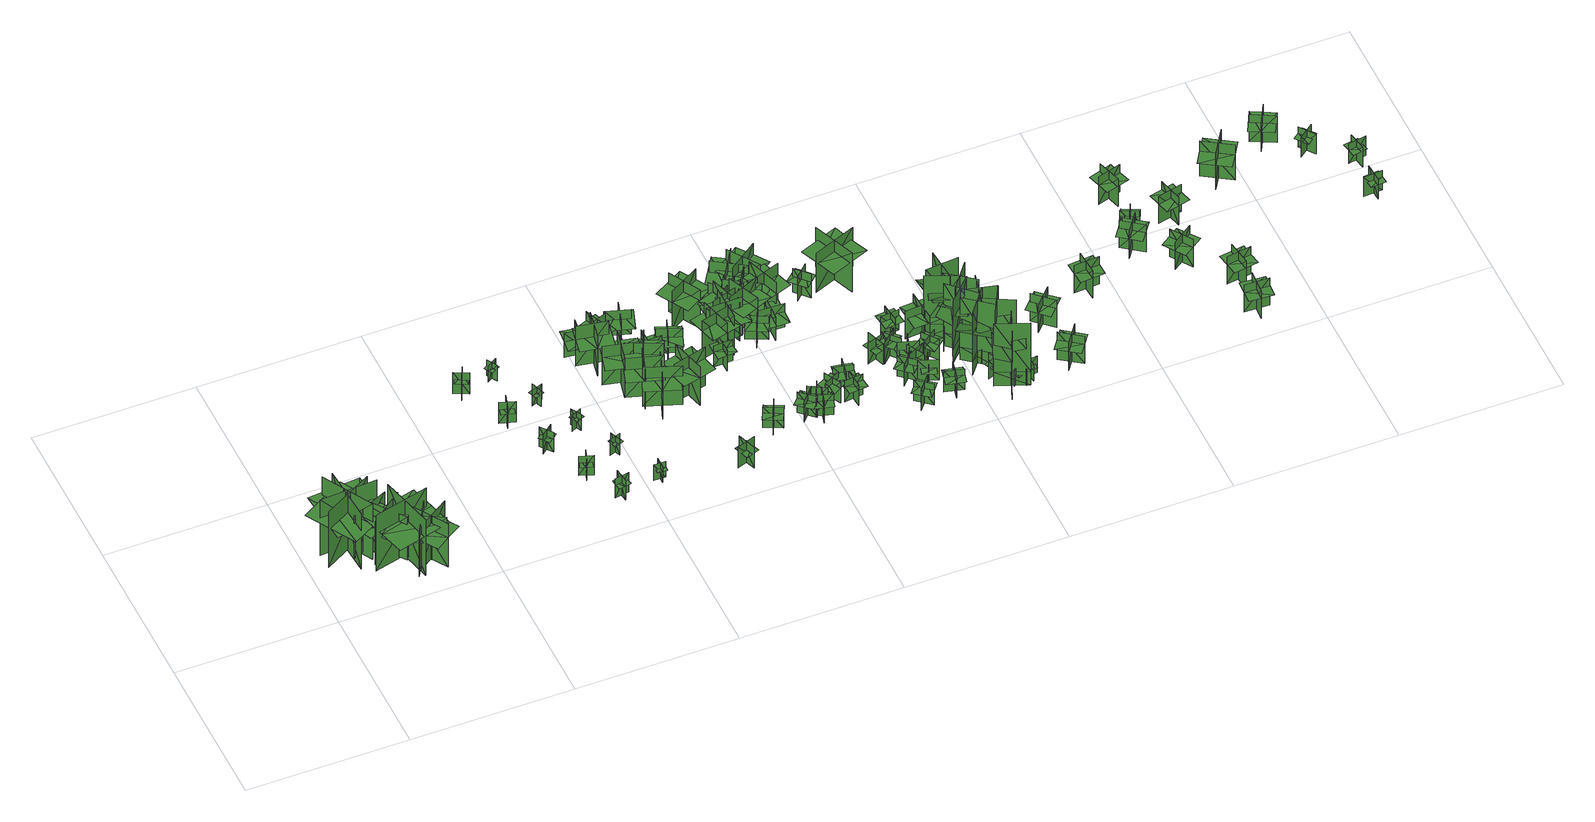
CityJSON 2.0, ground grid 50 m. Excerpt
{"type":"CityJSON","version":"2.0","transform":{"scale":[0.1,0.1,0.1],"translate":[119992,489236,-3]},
"CityObjects":{
"tree1":{"type":"SolitaryVegetationObject","geometry":[{"type":"MultiSurface","lod":"1","boundaries":[[[0,1,2]],[[0,2,3]],[[4,5,6]],[[4,6,7]],[[8,9,10]],[[8,10,11]],[[8,11,12]],[[8,12,13]]]}]},
"tree2":{"type":"SolitaryVegetationObject","geometry":[{"type":"MultiSurface","lod":"1","boundaries":[[[14,15,16]],[[14,16,17]],[[18,19,20]],[[18,20,21]],[[22,23,24]],[[22,24,25]],[[22,25,26]],[[22,26,27]]]}]},
"tree3":{"type":"SolitaryVegetationObject","geometry":[{"type":"MultiSurface","lod":"1","boundaries":[[[28,29,30]],[[28,30,31]],[[32,33,34]],[[32,34,35]],[[36,37,38]],[[36,38,39]],[[36,39,40]],[[36,40,41]]]}]},
"tree4":{"type":"SolitaryVegetationObject","geometry":[{"type":"MultiSurface","lod":"1","boundaries":[[[42,43,44]],[[42,44,45]],[[46,47,48]],[[46,48,49]],[[50,51,52]],[[50,52,53]],[[50,53,54]],[[50,54,55]]]}]},
"tree5":{"type":"SolitaryVegetationObject","geometry":[{"type":"MultiSurface","lod":"1","boundaries":[[[56,57,58]],[[56,58,59]],[[60,61,62]],[[60,62,63]],[[64,65,66]],[[64,66,67]],[[64,67,68]],[[64,68,69]]]}]},
"tree6":{"type":"SolitaryVegetationObject","geometry":[{"type":"MultiSurface","lod":"1","boundaries":[[[70,71,72]],[[70,72,73]],[[74,75,76]],[[74,76,77]],[[78,79,80]],[[78,80,81]],[[78,81,82]],[[78,82,83]]]}]},
"tree7":{"type":"SolitaryVegetationObject","geometry":[{"type":"MultiSurface","lod":"1","boundaries":[[[84,85,86]],[[84,86,87]],[[88,89,90]],[[88,90,91]],[[92,93,94]],[[92,94,95]],[[92,95,96]],[[92,96,97]]]}]},
"tree8":{"type":"SolitaryVegetationObject","geometry":[{"type":"MultiSurface","lod":"1","boundaries":[[[98,99,100]],[[98,100,101]],[[102,103,104]],[[102,104,105]],[[106,107,108]],[[106,108,109]],[[106,109,110]],[[106,110,111]]]}]},
"tree9":{"type":"SolitaryVegetationObject","geometry":[{"type":"MultiSurface","lod":"1","boundaries":[[[112,113,114]],[[112,114,115]],[[116,117,118]],[[116,118,119]],[[120,121,122]],[[120,122,123]],[[120,123,124]],[[120,124,125]]]}]},
"tree10":{"type":"SolitaryVegetationObject","geometry":[{"type":"MultiSurface","lod":"1","boundaries":[[[126,127,128]],[[126,128,129]],[[130,131,132]],[[130,132,133]],[[134,135,136]],[[134,136,137]],[[134,137,138]],[[134,138,139]]]}]},
"tree11":{"type":"SolitaryVegetationObject","geometry":[{"type":"MultiSurface","lod":"1","boundaries":[[[140,141,142]],[[140,142,143]],[[144,145,146]],[[144,146,147]],[[148,149,150]],[[148,150,151]],[[148,151,152]],[[148,152,153]]]}]},
"tree12":{"type":"SolitaryVegetationObject","geometry":[{"type":"MultiSurface","lod":"1","boundaries":[[[154,155,156]],[[154,156,157]],[[158,159,160]],[[158,160,161]],[[162,163,164]],[[162,164,165]],[[162,165,166]],[[162,166,167]]]}]},
"tree13":{"type":"SolitaryVegetationObject","geometry":[{"type":"MultiSurface","lod":"1","boundaries":[[[168,169,170]],[[168,170,171]],[[172,173,174]],[[172,174,175]],[[176,177,178]],[[176,178,179]],[[176,179,180]],[[176,180,181]]]}]},
"tree14":{"type":"SolitaryVegetationObject","geometry":[{"type":"MultiSurface","lod":"1","boundaries":[[[182,183,184]],[[182,184,185]],[[186,187,188]],[[186,188,189]],[[190,191,192]],[[190,192,193]],[[190,193,194]],[[190,194,195]]]}]},
"tree15":{"type":"SolitaryVegetationObject","geometry":[{"type":"MultiSurface","lod":"1","boundaries":[[[196,197,198]],[[196,198,199]],[[200,201,202]],[[200,202,203]],[[204,205,206]],[[204,206,207]],[[204,207,208]],[[204,208,209]]]}]},
"tree16":{"type":"SolitaryVegetationObject","geometry":[{"type":"MultiSurface","lod":"1","boundaries":[[[210,211,212]],[[210,212,213]],[[214,215,216]],[[214,216,217]],[[218,219,220]],[[218,220,221]],[[218,221,222]],[[218,222,223]]]}]},
"tree17":{"type":"SolitaryVegetationObject","geometry":[{"type":"MultiSurface","lod":"1","boundaries":[[[224,225,226]],[[224,226,227]],[[228,229,230]],[[228,230,231]],[[232,233,234]],[[232,234,235]],[[232,235,236]],[[232,236,237]]]}]},
"tree18":{"type":"SolitaryVegetationObject","geometry":[{"type":"MultiSurface","lod":"1","boundaries":[[[238,239,240]],[[238,240,241]],[[242,243,244]],[[242,244,245]],[[246,247,248]],[[246,248,249]],[[246,249,250]],[[246,250,251]]]}]},
"tree19":{"type":"SolitaryVegetationObject","geometry":[{"type":"MultiSurface","lod":"1","boundaries":[[[252,253,254]],[[252,254,255]],[[256,257,258]],[[256,258,259]],[[260,261,262]],[[260,262,263]],[[260,264,265]],[[260,265,261]]]}]},
"tree20":{"type":"SolitaryVegetationObject","geometry":[{"type":"MultiSurface","lod":"1","boundaries":[[[266,267,268]],[[266,268,269]],[[270,271,272]],[[270,272,273]],[[274,275,276]],[[274,276,277]],[[274,277,278]],[[274,278,279]]]}]},
"tree21":{"type":"SolitaryVegetationObject","geometry":[{"type":"MultiSurface","lod":"1","boundaries":[[[280,281,282]],[[280,282,283]],[[284,285,286]],[[284,286,287]],[[288,289,290]],[[288,290,291]],[[288,291,292]],[[288,292,293]]]}]},
"tree22":{"type":"SolitaryVegetationObject","geometry":[{"type":"MultiSurface","lod":"1","boundaries":[[[294,295,296]],[[294,296,297]],[[298,299,300]],[[298,300,301]],[[302,303,304]],[[302,304,305]],[[302,305,306]],[[302,306,307]]]}]},
"tree23":{"type":"SolitaryVegetationObject","geometry":[{"type":"MultiSurface","lod":"1","boundaries":[[[308,309,310]],[[308,310,311]],[[312,313,314]],[[312,314,315]],[[316,317,318]],[[316,318,319]],[[316,319,320]],[[316,320,321]]]}]},
"tree24":{"type":"SolitaryVegetationObject","geometry":[{"type":"MultiSurface","lod":"1","boundaries":[[[322,323,324]],[[322,324,325]],[[326,327,328]],[[326,328,329]],[[330,331,332]],[[330,332,333]],[[330,333,334]],[[330,334,335]]]}]},
"tree25":{"type":"SolitaryVegetationObject","geometry":[{"type":"MultiSurface","lod":"1","boundaries":[[[336,337,338]],[[336,338,339]],[[340,341,342]],[[340,342,343]],[[344,345,346]],[[344,346,347]],[[344,348,349]],[[344,349,345]]]}]},
"tree26":{"type":"SolitaryVegetationObject","geometry":[{"type":"MultiSurface","lod":"1","boundaries":[[[350,351,352]],[[350,352,353]],[[354,355,356]],[[354,356,357]],[[358,359,360]],[[358,360,361]],[[358,361,362]],[[358,362,363]]]}]},
"tree27":{"type":"SolitaryVegetationObject","geometry":[{"type":"MultiSurface","lod":"1","boundaries":[[[364,365,366]],[[364,366,367]],[[368,369,370]],[[368,370,371]],[[372,373,374]],[[372,374,375]],[[372,375,376]],[[372,376,377]]]}]},
"tree28":{"type":"SolitaryVegetationObject","geometry":[{"type":"MultiSurface","lod":"1","boundaries":[[[378,379,380]],[[378,380,381]],[[382,383,384]],[[382,384,385]],[[386,387,388]],[[386,388,389]],[[386,389,390]],[[386,390,391]]]}]},
"tree29":{"type":"SolitaryVegetationObject","geometry":[{"type":"MultiSurface","lod":"1","boundaries":[[[392,393,394]],[[392,394,395]],[[396,397,398]],[[396,398,399]],[[400,401,402]],[[400,402,403]],[[400,403,404]],[[400,404,405]]]}]},
"tree30":{"type":"SolitaryVegetationObject","geometry":[{"type":"MultiSurface","lod":"1","boundaries":[[[406,407,408]],[[406,408,409]],[[410,411,412]],[[410,412,413]],[[414,415,416]],[[414,416,417]],[[414,417,418]],[[414,418,419]]]}]},
"tree31":{"type":"SolitaryVegetationObject","geometry":[{"type":"MultiSurface","lod":"1","boundaries":[[[420,421,422]],[[420,422,423]],[[424,425,426]],[[424,426,427]],[[428,429,430]],[[428,430,431]],[[428,431,432]],[[428,432,433]]]}]},
"tree32":{"type":"SolitaryVegetationObject","geometry":[{"type":"MultiSurface","lod":"1","boundaries":[[[434,435,436]],[[434,436,437]],[[438,439,440]],[[438,440,441]],[[442,443,444]],[[442,444,445]],[[442,445,446]],[[442,446,447]]]}]},
"tree33":{"type":"SolitaryVegetationObject","geometry":[{"type":"MultiSurface","lod":"1","boundaries":[[[448,449,450]],[[448,450,451]],[[452,453,454]],[[452,454,455]],[[456,457,458]],[[456,458,459]],[[456,459,460]],[[456,460,461]]]}]},
"tree34":{"type":"SolitaryVegetationObject","geometry":[{"type":"MultiSurface","lod":"1","boundaries":[[[462,463,464]],[[462,464,465]],[[466,467,468]],[[466,468,469]],[[470,471,472]],[[470,472,473]],[[470,473,474]],[[470,474,475]]]}]},
"tree35":{"type":"SolitaryVegetationObject","geometry":[{"type":"MultiSurface","lod":"1","boundaries":[[[476,477,478]],[[476,478,479]],[[480,481,482]],[[480,482,483]],[[484,485,486]],[[484,486,487]],[[484,487,488]],[[484,488,489]]]}]},
"tree36":{"type":"SolitaryVegetationObject","geometry":[{"type":"MultiSurface","lod":"1","boundaries":[[[490,491,492]],[[490,492,493]],[[494,495,496]],[[494,496,497]],[[498,499,500]],[[498,500,501]],[[498,501,502]],[[498,502,503]]]}]},
"tree37":{"type":"SolitaryVegetationObject","geometry":[{"type":"MultiSurface","lod":"1","boundaries":[[[504,505,506]],[[504,506,507]],[[508,509,510]],[[508,510,511]],[[512,513,514]],[[512,514,515]],[[512,515,516]],[[512,516,517]]]}]},
"tree38":{"type":"SolitaryVegetationObject","geometry":[{"type":"MultiSurface","lod":"1","boundaries":[[[518,519,520]],[[518,520,521]],[[522,523,524]],[[522,524,525]],[[526,527,528]],[[526,528,529]],[[526,529,530]],[[526,530,531]]]}]},
"tree39":{"type":"SolitaryVegetationObject","geometry":[{"type":"MultiSurface","lod":"1","boundaries":[[[532,533,534]],[[532,534,535]],[[536,537,538]],[[536,538,539]],[[540,541,542]],[[540,542,543]],[[540,543,544]],[[540,544,545]]]}]},
"tree40":{"type":"SolitaryVegetationObject","geometry":[{"type":"MultiSurface","lod":"1","boundaries":[[[546,547,548]],[[546,548,549]],[[550,551,552]],[[550,552,553]],[[554,555,556]],[[554,556,557]],[[554,557,558]],[[554,558,559]]]}]},
"tree41":{"type":"SolitaryVegetationObject","geometry":[{"type":"MultiSurface","lod":"1","boundaries":[[[560,561,562]],[[560,562,563]],[[564,565,566]],[[564,566,567]],[[568,569,570]],[[568,570,571]],[[568,571,572]],[[568,572,573]]]}]},
"tree42":{"type":"SolitaryVegetationObject","geometry":[{"type":"MultiSurface","lod":"1","boundaries":[[[574,575,576]],[[574,576,577]],[[578,579,580]],[[578,580,581]],[[582,583,584]],[[582,584,585]],[[582,585,586]],[[582,586,587]]]}]},
"tree43":{"type":"SolitaryVegetationObject","geometry":[{"type":"MultiSurface","lod":"1","boundaries":[[[588,589,590]],[[588,590,591]],[[592,593,594]],[[592,594,595]],[[596,597,598]],[[596,598,599]],[[596,599,600]],[[596,600,601]]]}]},
"tree44":{"type":"SolitaryVegetationObject","geometry":[{"type":"MultiSurface","lod":"1","boundaries":[[[602,603,604]],[[602,604,605]],[[606,607,608]],[[606,608,609]],[[610,611,612]],[[610,612,613]],[[610,613,614]],[[610,614,615]]]}]},
"tree45":{"type":"SolitaryVegetationObject","geometry":[{"type":"MultiSurface","lod":"1","boundaries":[[[616,617,618]],[[616,618,619]],[[620,621,622]],[[620,622,623]],[[624,625,626]],[[624,626,627]],[[624,627,628]],[[624,628,629]]]}]},
"tree46":{"type":"SolitaryVegetationObject","geometry":[{"type":"MultiSurface","lod":"1","boundaries":[[[630,631,632]],[[630,632,633]],[[634,635,636]],[[634,636,637]],[[638,639,640]],[[638,640,641]],[[638,641,642]],[[638,642,643]]]}]},
"tree47":{"type":"SolitaryVegetationObject","geometry":[{"type":"MultiSurface","lod":"1","boundaries":[[[644,645,646]],[[644,646,647]],[[648,649,650]],[[648,650,651]],[[652,653,654]],[[652,654,655]],[[652,655,656]],[[652,656,657]]]}]},
"tree48":{"type":"SolitaryVegetationObject","geometry":[{"type":"MultiSurface","lod":"1","boundaries":[[[658,659,660]],[[658,660,661]],[[662,663,664]],[[662,664,665]],[[666,667,668]],[[666,668,669]],[[666,669,670]],[[666,670,671]]]}]},
"tree49":{"type":"SolitaryVegetationObject","geometry":[{"type":"MultiSurface","lod":"1","boundaries":[[[672,673,674]],[[672,674,675]],[[676,677,678]],[[676,678,679]],[[680,681,682]],[[680,682,683]],[[680,683,684]],[[680,684,685]]]}]},
"tree50":{"type":"SolitaryVegetationObject","geometry":[{"type":"MultiSurface","lod":"1","boundaries":[[[686,687,688]],[[686,688,689]],[[690,691,692]],[[690,692,693]],[[694,695,696]],[[694,696,697]],[[694,697,698]],[[694,698,699]]]}]},
"tree51":{"type":"SolitaryVegetationObject","geometry":[{"type":"MultiSurface","lod":"1","boundaries":[[[700,701,702]],[[700,702,703]],[[704,705,706]],[[704,706,707]],[[708,709,710]],[[708,710,711]],[[708,711,712]],[[708,712,713]]]}]},
"tree52":{"type":"SolitaryVegetationObject","geometry":[{"type":"MultiSurface","lod":"1","boundaries":[[[714,715,716]],[[714,716,717]],[[718,719,720]],[[718,720,721]],[[722,723,724]],[[722,724,725]],[[722,725,726]],[[722,726,727]]]}]},
"tree53":{"type":"SolitaryVegetationObject","geometry":[{"type":"MultiSurface","lod":"1","boundaries":[[[728,729,730]],[[728,730,731]],[[732,733,734]],[[732,734,735]],[[736,737,738]],[[736,738,739]],[[736,739,740]],[[736,740,741]]]}]},
"tree54":{"type":"SolitaryVegetationObject","geometry":[{"type":"MultiSurface","lod":"1","boundaries":[[[742,743,744]],[[742,744,745]],[[746,747,748]],[[746,748,749]],[[750,751,752]],[[750,752,753]],[[750,754,755]],[[750,755,751]]]}]},
"tree55":{"type":"SolitaryVegetationObject","geometry":[{"type":"MultiSurface","lod":"1","boundaries":[[[756,757,758]],[[756,758,759]],[[760,761,762]],[[760,762,763]],[[764,765,766]],[[764,766,767]],[[764,767,768]],[[764,768,769]]]}]},
"tree56":{"type":"SolitaryVegetationObject","geometry":[{"type":"MultiSurface","lod":"1","boundaries":[[[770,771,772]],[[770,772,773]],[[774,775,776]],[[774,776,777]],[[778,779,780]],[[778,780,781]],[[778,782,783]],[[778,783,779]]]}]},
"tree57":{"type":"SolitaryVegetationObject","geometry":[{"type":"MultiSurface","lod":"1","boundaries":[[[784,785,786]],[[784,786,787]],[[788,789,790]],[[788,790,791]],[[792,793,794]],[[792,794,795]],[[792,795,796]],[[792,796,797]]]}]},
"tree58":{"type":"SolitaryVegetationObject","geometry":[{"type":"MultiSurface","lod":"1","boundaries":[[[798,799,800]],[[798,800,801]],[[802,803,804]],[[802,804,805]],[[806,807,808]],[[806,808,809]],[[806,809,810]],[[806,810,811]]]}]},
"tree59":{"type":"SolitaryVegetationObject","geometry":[{"type":"MultiSurface","lod":"1","boundaries":[[[812,813,814]],[[812,814,815]],[[816,817,818]],[[816,818,819]],[[820,821,822]],[[820,822,823]],[[820,823,824]],[[820,824,825]]]}]},
"tree60":{"type":"SolitaryVegetationObject","geometry":[{"type":"MultiSurface","lod":"1","boundaries":[[[826,827,828]],[[826,828,829]],[[830,831,832]],[[830,832,833]],[[834,835,836]],[[834,836,837]],[[834,837,838]],[[834,838,839]]]}]},
"tree61":{"type":"SolitaryVegetationObject","geometry":[{"type":"MultiSurface","lod":"1","boundaries":[[[840,841,842]],[[840,842,843]],[[844,845,846]],[[844,846,847]],[[848,849,850]],[[848,850,851]],[[848,851,852]],[[848,852,853]]]}]},
"tree62":{"type":"SolitaryVegetationObject","geometry":[{"type":"MultiSurface","lod":"1","boundaries":[[[854,855,856]],[[854,856,857]],[[858,859,860]],[[858,860,861]],[[862,863,864]],[[862,864,865]],[[862,865,866]],[[862,866,867]]]}]},
"tree63":{"type":"SolitaryVegetationObject","geometry":[{"type":"MultiSurface","lod":"1","boundaries":[[[868,869,870]],[[868,870,871]],[[872,873,874]],[[872,874,875]],[[876,877,878]],[[876,878,879]],[[876,879,880]],[[876,880,881]]]}]},
"tree64":{"type":"SolitaryVegetationObject","geometry":[{"type":"MultiSurface","lod":"1","boundaries":[[[882,883,884]],[[882,884,885]],[[886,887,888]],[[886,888,889]],[[890,891,892]],[[890,892,893]],[[890,893,894]],[[890,894,895]]]}]},
"tree65":{"type":"SolitaryVegetationObject","geometry":[{"type":"MultiSurface","lod":"1","boundaries":[[[896,897,898]],[[896,898,899]],[[900,901,902]],[[900,902,903]],[[904,905,901]],[[904,901,900]],[[906,907,897]],[[906,897,896]],[[908,909,910]],[[908,910,911]],[[912,913,914]],[[912,914,915]]]}]},
"tree66":{"type":"SolitaryVegetationObject","geometry":[{"type":"MultiSurface","lod":"1","boundaries":[[[916,917,918]],[[916,918,919]],[[920,921,922]],[[920,922,923]],[[924,925,921]],[[924,921,920]],[[926,927,917]],[[926,917,916]],[[928,929,930]],[[928,930,931]],[[932,933,934]],[[932,934,935]]]}]},
"tree67":{"type":"SolitaryVegetationObject","geometry":[{"type":"MultiSurface","lod":"1","boundaries":[[[936,937,938]],[[936,938,939]],[[940,941,942]],[[940,942,943]],[[944,945,941]],[[944,941,940]],[[946,947,937]],[[946,937,936]],[[948,949,950]],[[948,950,951]],[[952,953,954]],[[952,954,955]]]}]},
"tree68":{"type":"SolitaryVegetationObject","geometry":[{"type":"MultiSurface","lod":"1","boundaries":[[[956,957,958]],[[956,958,959]],[[960,961,962]],[[960,962,963]],[[964,965,961]],[[964,961,960]],[[966,967,957]],[[966,957,956]],[[968,969,970]],[[968,970,971]],[[972,973,974]],[[972,974,975]]]}]},
"tree69":{"type":"SolitaryVegetationObject","geometry":[{"type":"MultiSurface","lod":"1","boundaries":[[[976,977,978]],[[976,978,979]],[[980,981,982]],[[980,982,983]],[[984,985,986]],[[984,986,987]],[[984,987,988]],[[984,988,989]]]}]},
"tree70":{"type":"SolitaryVegetationObject","geometry":[{"type":"MultiSurface","lod":"1","boundaries":[[[990,991,992]],[[990,992,993]],[[994,995,996]],[[994,996,997]],[[998,999,995]],[[998,995,994]],[[1000,1001,991]],[[1000,991,990]],[[1002,1003,1004]],[[1002,1004,1005]],[[1006,1007,1008]],[[1006,1008,1009]]]}]},
"tree71":{"type":"SolitaryVegetationObject","geometry":[{"type":"MultiSurface","lod":"1","boundaries":[[[1010,1011,1012]],[[1010,1012,1013]],[[1014,1015,1016]],[[1014,1016,1017]],[[1018,1019,1015]],[[1018,1015,1014]],[[1020,1021,1011]],[[1020,1011,1010]],[[1022,1023,1024]],[[1022,1024,1025]],[[1026,1027,1028]],[[1026,1028,1029]]]}]},
"tree72":{"type":"SolitaryVegetationObject","geometry":[{"type":"MultiSurface","lod":"1","boundaries":[[[1030,1031,1032]],[[1030,1032,1033]],[[1034,1035,1036]],[[1034,1036,1037]],[[1038,1039,1040]],[[1038,1040,1041]],[[1038,1041,1042]],[[1038,1042,1043]]]}]},
"tree73":{"type":"SolitaryVegetationObject","geometry":[{"type":"MultiSurface","lod":"1","boundaries":[[[1044,1045,1046]],[[1044,1046,1047]],[[1048,1049,1050]],[[1048,1050,1051]],[[1052,1053,1049]],[[1052,1049,1048]],[[1054,1055,1045]],[[1054,1045,1044]],[[1056,1057,1058]],[[1056,1058,1059]],[[1060,1061,1062]],[[1060,1062,1063]]]}]},
"tree74":{"type":"SolitaryVegetationObject","geometry":[{"type":"MultiSurface","lod":"1","boundaries":[[[1064,1065,1066]],[[1064,1066,1067]],[[1068,1069,1070]],[[1068,1070,1071]],[[1072,1073,1074]],[[1072,1074,1075]],[[1072,1075,1076]],[[1072,1076,1077]]]}]},
"tree75":{"type":"SolitaryVegetationObject","geometry":[{"type":"MultiSurface","lod":"1","boundaries":[[[1078,1079,1080]],[[1078,1080,1081]],[[1082,1083,1084]],[[1082,1084,1085]],[[1086,1087,1083]],[[1086,1083,1082]],[[1088,1089,1079]],[[1088,1079,1078]],[[1090,1091,1092]],[[1090,1092,1093]],[[1094,1095,1096]],[[1094,1096,1097]]]}]},
"tree76":{"type":"SolitaryVegetationObject","geometry":[{"type":"MultiSurface","lod":"1","boundaries":[[[1098,1099,1100]],[[1098,1100,1101]],[[1102,1103,1104]],[[1102,1104,1105]],[[1106,1107,1108]],[[1106,1108,1109]],[[1106,1109,1110]],[[1106,1110,1111]]]}]},
"tree77":{"type":"SolitaryVegetationObject","geometry":[{"type":"MultiSurface","lod":"1","boundaries":[[[1112,1113,1114]],[[1112,1114,1115]],[[1116,1117,1118]],[[1116,1118,1119]],[[1120,1121,1122]],[[1120,1122,1123]],[[1120,1123,1124]],[[1120,1124,1125]]]}]},
"tree78":{"type":"SolitaryVegetationObject","geometry":[{"type":"MultiSurface","lod":"1","boundaries":[[[1126,1127,1128]],[[1126,1128,1129]],[[1130,1131,1132]],[[1130,1132,1133]],[[1134,1135,1136]],[[1134,1136,1137]],[[1134,1137,1138]],[[1134,1138,1139]]]}]},
"tree79":{"type":"SolitaryVegetationObject","geometry":[{"type":"MultiSurface","lod":"1","boundaries":[[[1140,1141,1142]],[[1140,1142,1143]],[[1144,1145,1146]],[[1144,1146,1147]],[[1148,1149,1150]],[[1148,1150,1151]],[[1148,1151,1152]],[[1148,1152,1153]]]}]},
"tree80":{"type":"SolitaryVegetationObject","geometry":[{"type":"MultiSurface","lod":"1","boundaries":[[[1154,1155,1156]],[[1154,1156,1157]],[[1158,1159,1160]],[[1158,1160,1161]],[[1162,1163,1164]],[[1162,1164,1165]],[[1162,1165,1166]],[[1162,1166,1167]]]}]},
"tree81":{"type":"SolitaryVegetationObject","geometry":[{"type":"MultiSurface","lod":"1","boundaries":[[[1168,1169,1170]],[[1168,1170,1171]],[[1172,1173,1174]],[[1172,1174,1175]],[[1176,1177,1178]],[[1176,1178,1179]],[[1176,1179,1180]],[[1176,1180,1181]]]}]},
"tree82":{"type":"SolitaryVegetationObject","geometry":[{"type":"MultiSurface","lod":"1","boundaries":[[[1182,1183,1184]],[[1182,1184,1185]],[[1186,1187,1188]],[[1186,1188,1189]],[[1190,1191,1192]],[[1190,1192,1193]],[[1190,1193,1194]],[[1190,1194,1195]]]}]},
"tree83":{"type":"SolitaryVegetationObject","geometry":[{"type":"MultiSurface","lod":"1","boundaries":[[[1196,1197,1198]],[[1196,1198,1199]],[[1200,1201,1202]],[[1200,1202,1203]],[[1204,1205,1206]],[[1204,1206,1207]],[[1204,1207,1208]],[[1204,1208,1209]]]}]},
"tree84":{"type":"SolitaryVegetationObject","geometry":[{"type":"MultiSurface","lod":"1","boundaries":[[[1210,1211,1212]],[[1210,1212,1213]],[[1214,1215,1216]],[[1214,1216,1217]],[[1218,1219,1220]],[[1218,1220,1221]],[[1218,1221,1222]],[[1218,1222,1223]]]}]},
"tree85":{"type":"SolitaryVegetationObject","geometry":[{"type":"MultiSurface","lod":"1","boundaries":[[[1224,1225,1226]],[[1224,1226,1227]],[[1228,1229,1230]],[[1228,1230,1231]],[[1232,1233,1234]],[[1232,1234,1235]],[[1232,1235,1236]],[[1232,1236,1237]]]}]},
"tree86":{"type":"SolitaryVegetationObject","geometry":[{"type":"MultiSurface","lod":"1","boundaries":[[[1238,1239,1240]],[[1238,1240,1241]],[[1242,1243,1244]],[[1242,1244,1245]],[[1246,1247,1248]],[[1246,1248,1249]],[[1246,1249,1250]],[[1246,1250,1251]]]}]},
"tree87":{"type":"SolitaryVegetationObject","geometry":[{"type":"MultiSurface","lod":"1","boundaries":[[[1252,1253,1254]],[[1252,1254,1255]],[[1256,1257,1258]],[[1256,1258,1259]],[[1260,1261,1262]],[[1260,1262,1263]],[[1260,1263,1264]],[[1260,1264,1265]]]}]},
"tree88":{"type":"SolitaryVegetationObject","geometry":[{"type":"MultiSurface","lod":"1","boundaries":[[[1266,1267,1268]],[[1266,1268,1269]],[[1270,1271,1272]],[[1270,1272,1273]],[[1274,1275,1276]],[[1274,1276,1277]],[[1274,1277,1278]],[[1274,1278,1279]]]}]},
"tree89":{"type":"SolitaryVegetationObject","geometry":[{"type":"MultiSurface","lod":"1","boundaries":[[[1280,1281,1282]],[[1280,1282,1283]],[[1284,1285,1286]],[[1284,1286,1287]],[[1288,1289,1290]],[[1288,1290,1291]],[[1288,1291,1292]],[[1288,1292,1293]]]}]},
"tree90":{"type":"SolitaryVegetationObject","geometry":[{"type":"MultiSurface","lod":"1","boundaries":[[[1294,1295,1296]],[[1294,1296,1297]],[[1298,1299,1300]],[[1298,1300,1301]],[[1302,1303,1304]],[[1302,1304,1305]],[[1302,1305,1306]],[[1302,1306,1307]]]}]},
"tree91":{"type":"SolitaryVegetationObject","geometry":[{"type":"MultiSurface","lod":"1","boundaries":[[[1308,1309,1310]],[[1308,1310,1311]],[[1312,1313,1314]],[[1312,1314,1315]],[[1316,1317,1318]],[[1316,1318,1319]],[[1316,1319,1320]],[[1316,1320,1321]]]}]},
"tree92":{"type":"SolitaryVegetationObject","geometry":[{"type":"MultiSurface","lod":"1","boundaries":[[[1322,1323,1324]],[[1322,1324,1325]],[[1326,1327,1328]],[[1326,1328,1329]],[[1330,1331,1332]],[[1330,1332,1333]],[[1330,1333,1334]],[[1330,1334,1335]]]}]},
"tree93":{"type":"SolitaryVegetationObject","geometry":[{"type":"MultiSurface","lod":"1","boundaries":[[[1336,1337,1338]],[[1336,1338,1339]],[[1340,1341,1342]],[[1340,1342,1343]],[[1344,1345,1346]],[[1344,1346,1347]],[[1344,1347,1348]],[[1344,1348,1349]]]}]},
"tree94":{"type":"SolitaryVegetationObject","geometry":[{"type":"MultiSurface","lod":"1","boundaries":[[[1350,1351,1352]],[[1350,1352,1353]],[[1354,1355,1356]],[[1354,1356,1357]],[[1358,1359,1360]],[[1358,1360,1361]],[[1358,1361,1362]],[[1358,1362,1363]]]}]}
},
"vertices":[
[82,305,44],[168,151,44],[168,151,263],[82,305,263],[44,171,44],[198,256,44],[198,256,263],[44,171,263],[77,290,193],[6,249,193],[95,97,193],[165,137,193],[236,178,193],[147,330,193],
[125,129,43],[113,305,43],[113,305,263],[125,129,263],[217,234,43],[41,223,43],[41,223,263],[217,234,263],[136,141,192],[218,148,192],[203,323,192],[121,316,192],[40,309,192],[55,134,192],
[119,165,52],[235,219,52],[235,219,222],[119,165,222],[196,137,52],[196,137,222],[142,253,222],[142,253,52],[196,137,169],[245,160,169],[201,253,169],[153,230,169],[104,207,169],[148,115,169],
[175,204,52],[252,103,52],[252,103,223],[175,204,223],[164,123,52],[164,123,223],[266,201,223],[266,201,52],[164,123,169],[197,80,169],[278,143,169],[245,185,169],[213,227,169],[132,165,169],
[159,105,45],[330,147,45],[330,147,265],[159,105,265],[279,33,45],[237,204,45],[237,204,265],[279,33,265],[173,95,194],[194,17,194],[364,62,194],[343,141,194],[322,219,194],[152,174,194],
[321,144,50],[258,32,50],[258,32,221],[321,144,221],[242,121,50],[242,121,221],[354,59,221],[354,59,50],[242,121,167],[216,74,167],[305,25,167],[331,71,167],[357,118,167],[268,168,167],
[267,49,52],[374,119,52],[374,119,223],[267,49,223],[347,32,52],[347,32,223],[278,140,223],[278,140,52],[347,32,169],[392,61,169],[336,147,169],[292,118,169],[247,89,169],[303,3,169],
[675,641,39],[632,662,39],[632,662,122],[675,641,122],[665,672,39],[665,672,122],[644,628,122],[644,628,39],[664,670,95],[646,679,95],[629,644,95],[647,635,95],[665,626,95],[682,661,95],
[704,504,38],[750,490,38],[750,490,121],[704,504,121],[719,476,38],[719,476,121],[733,522,121],[733,522,38],[720,477,94],[739,472,94],[750,509,94],[731,514,94],[711,520,94],[700,483,94],
[770,345,38],[805,374,38],[805,374,115],[770,345,115],[800,342,38],[800,342,115],[771,377,115],[771,377,38],[799,344,90],[814,356,90],[791,384,90],[776,372,90],[761,360,90],[784,332,90],
[827,230,37],[869,215,37],[869,215,114],[827,230,114],[840,203,37],[840,203,114],[855,245,114],[855,245,37],[840,204,89],[858,198,89],[870,232,89],[852,238,89],[835,245,89],[822,211,89],
[886,110,36],[931,117,36],[931,117,113],[886,110,113],[910,92,36],[910,92,113],[904,137,113],[904,137,36],[910,94,88],[929,97,88],[923,132,88],[905,130,88],[886,127,88],[891,91,88],
[748,691,36],[767,660,36],[767,660,98],[748,691,98],[742,667,36],[742,667,98],[773,686,98],[773,686,36],[743,668,78],[751,655,78],[776,670,78],[768,683,78],[760,696,78],[736,681,78],
[827,554,36],[839,520,36],[839,520,98],[827,554,98],[817,532,36],[817,532,98],[851,544,98],[851,544,36],[818,533,78],[823,519,78],[850,528,78],[845,542,78],[841,556,78],[813,547,78],
[904,390,37],[887,422,37],[887,422,99],[904,390,99],[911,412,37],[911,412,99],[879,396,99],[879,396,37],[910,412,79],[903,425,79],[877,412,79],[884,399,79],[891,385,79],[917,398,79],
[964,258,37],[951,292,37],[951,292,99],[964,258,99],[974,280,37],[974,280,99],[940,267,99],[940,267,37],[972,280,79],[967,294,79],[940,284,79],[945,269,79],[950,255,79],[978,265,79],
[1031,112,37],[1032,148,37],[1032,148,99],[1031,112,99],[1048,128,37],[1048,128,99],[1012,129,99],[1012,129,37],[1047,128,79],[1048,144,79],[1019,144,79],[1018,129,79],[1018,114,79],[1047,113,79],
[1006,619,51],[1016,694,51],[1016,694,147],[1006,619,147],[1043,648,51],[1043,648,147],[968,657,147],[968,657,51],[1043,648,114],[1048,688,114],[973,698,114],[968,657,114],[963,617,114],[1038,607,114],
[985,616,48],[1079,600,48],[1079,600,205],[985,616,205],[1027,557,48],[1044,650,48],[1044,650,205],[1027,557,205],[1027,557,154],[1044,650,154],[993,659,154],[976,566,154],[1078,548,154],[1095,641,154],
[1089,563,43],[1064,455,43],[1064,455,196],[1089,563,196],[1026,524,43],[1134,499,43],[1134,499,196],[1026,524,196],[1026,524,153],[1013,471,153],[1121,445,153],[1134,499,153],[1146,553,153],[1039,578,153],
[1067,459,38],[1172,426,38],[1172,426,192],[1067,459,192],[1100,394,38],[1134,499,38],[1134,499,192],[1100,394,192],[1100,394,148],[1153,377,148],[1187,482,148],[1134,499,148],[1081,516,148],[1048,410,148],
[1083,632,59],[1055,702,59],[1055,702,156],[1083,632,156],[1101,675,59],[1101,675,156],[1031,647,156],[1031,647,59],[1101,675,122],[1086,713,122],[1016,685,122],[1031,647,122],[1046,609,122],[1116,637,122],
[1099,408,37],[1203,370,37],[1203,370,191],[1099,408,191],[1130,341,37],[1168,445,37],[1168,445,191],[1130,341,191],[1130,341,148],[1182,322,148],[1220,426,148],[1168,445,148],[1116,463,148],[1078,359,148],
[1158,539,39],[1112,439,39],[1112,439,193],[1158,539,193],[1089,514,39],[1189,468,39],[1189,468,193],[1089,514,193],[1089,514,150],[1066,464,150],[1166,418,150],[1189,468,150],[1212,518,150],[1112,564,150],
[1112,568,53],[1122,615,53],[1122,615,115],[1112,568,115],[1137,585,53],[1137,585,115],[1090,595,115],[1090,595,53],[1111,572,91],[1120,613,91],[1101,617,91],[1092,576,91],[1130,567,91],[1140,608,91],
[1115,534,47],[1155,565,47],[1155,565,111],[1115,534,111],[1146,530,47],[1146,530,111],[1115,570,111],[1115,570,47],[1146,530,89],[1167,547,89],[1136,587,89],[1115,570,89],[1093,553,89],[1124,514,89],
[1288,64,36],[1267,121,36],[1267,121,118],[1288,64,118],[1306,103,36],[1248,82,36],[1248,82,118],[1306,103,118],[1299,101,87],[1291,125,87],[1250,110,87],[1259,86,87],[1267,62,87],[1308,77,87],
[1182,381,41],[1289,409,41],[1289,409,195],[1182,381,195],[1245,343,41],[1217,450,41],[1217,450,195],[1245,343,195],[1245,343,152],[1298,357,152],[1271,464,152],[1217,450,152],[1164,437,152],[1191,330,152],
[1152,570,17],[1228,572,17],[1228,572,113],[1152,570,113],[1185,538,17],[1185,538,113],[1184,614,113],[1184,614,17],[1185,538,79],[1226,539,79],[1225,615,79],[1184,614,79],[1143,613,79],[1145,537,79],
[1195,710,3],[1123,733,3],[1123,733,100],[1195,710,100],[1173,751,3],[1173,751,100],[1151,679,100],[1151,679,3],[1173,751,66],[1134,763,66],[1112,691,66],[1151,679,66],[1190,667,66],[1213,739,66],
[1266,627,11],[1240,556,11],[1240,556,108],[1266,627,108],[1224,607,11],[1224,607,108],[1295,581,108],[1295,581,11],[1224,607,74],[1210,569,74],[1281,543,74],[1295,581,74],[1309,620,74],[1238,646,74],
[1388,160,38],[1413,214,38],[1413,214,120],[1388,160,120],[1425,173,38],[1372,199,38],[1372,199,120],[1425,173,120],[1425,173,97],[1438,200,97],[1385,225,97],[1372,199,97],[1359,172,97],[1413,147,97],
[1366,496,42],[1368,437,42],[1368,437,124],[1366,496,124],[1339,467,42],[1398,469,42],[1398,469,124],[1339,467,124],[1339,467,101],[1340,437,101],[1399,440,101],[1398,469,101],[1396,499,101],[1338,496,101],
[1422,537,37],[1323,510,37],[1323,510,191],[1422,537,191],[1357,573,37],[1384,474,37],[1384,474,191],[1357,573,191],[1357,573,151],[1309,560,151],[1336,461,151],[1384,474,151],[1431,487,151],[1404,586,151],
[1487,173,38],[1527,217,38],[1527,217,120],[1487,173,120],[1527,175,38],[1483,214,38],[1483,214,120],[1527,175,120],[1527,175,97],[1546,196,97],[1503,236,97],[1483,214,97],[1463,192,97],[1507,153,97],
[1324,748,5],[1379,652,5],[1379,652,159],[1324,748,159],[1304,677,5],[1400,732,5],[1400,732,159],[1304,677,159],[1304,677,116],[1332,629,116],[1428,684,116],[1400,732,116],[1372,780,116],[1277,725,116],
[1463,551,37],[1352,549,37],[1352,549,191],[1463,551,191],[1410,603,37],[1412,492,37],[1412,492,191],[1410,603,191],[1410,603,148],[1355,602,148],[1357,491,148],[1412,492,148],[1467,493,148],[1466,604,148],
[1518,183,37],[1574,167,37],[1574,167,119],[1518,183,119],[1537,148,37],[1553,205,37],[1553,205,119],[1537,148,119],[1537,148,96],[1565,140,96],[1581,197,96],[1553,205,96],[1524,213,96],[1508,156,96],
[1551,233,37],[1526,179,37],[1526,179,119],[1551,233,119],[1514,219,37],[1568,195,37],[1568,195,119],[1514,219,119],[1514,219,96],[1502,192,96],[1555,168,96],[1568,195,96],[1580,222,96],[1526,246,96],
[1387,581,23],[1493,616,23],[1493,616,176],[1387,581,176],[1453,548,23],[1419,653,23],[1419,653,176],[1453,548,176],[1453,548,133],[1506,565,133],[1471,670,133],[1419,653,133],[1366,635,133],[1401,530,133],
[1411,670,5],[1478,583,5],[1478,583,158],[1411,670,158],[1400,597,5],[1488,665,5],[1488,665,158],[1400,597,158],[1400,597,115],[1434,553,115],[1522,621,115],[1488,665,115],[1455,709,115],[1367,641,115],
[1521,502,44],[1461,531,44],[1461,531,136],[1521,502,136],[1507,544,44],[1478,485,44],[1478,485,136],[1507,544,136],[1507,544,110],[1477,559,110],[1448,499,110],[1478,485,110],[1508,470,110],[1537,530,110],
[1455,626,43],[1498,524,43],[1498,524,197],[1455,626,197],[1427,558,43],[1529,601,43],[1529,601,197],[1427,558,197],[1427,558,154],[1448,507,154],[1550,550,154],[1529,601,154],[1508,652,154],[1406,610,154],
[1620,240,38],[1568,212,38],[1568,212,120],[1620,240,120],[1582,251,38],[1610,200,38],[1610,200,120],[1582,251,120],[1582,251,97],[1556,237,97],[1584,185,97],[1610,200,97],[1636,214,97],[1608,265,97],
[1443,646,26],[1537,588,26],[1537,588,180],[1443,646,180],[1459,574,26],[1517,668,26],[1517,668,180],[1459,574,180],[1459,574,137],[1507,545,137],[1564,639,137],[1517,668,137],[1470,697,137],[1412,603,137],
[1502,533,42],[1502,533,136],[1582,531,136],[1582,531,42],[1542,570,42],[1542,570,136],[1539,492,136],[1539,492,42],[1542,582,105],[1502,583,105],[1499,487,105],[1539,485,105],[1579,484,105],[1582,580,105],
[1446,745,5],[1539,686,5],[1539,686,159],[1446,745,159],[1462,673,5],[1521,767,5],[1521,767,159],[1462,673,159],[1462,673,116],[1508,644,116],[1567,737,116],[1521,767,116],[1474,796,116],[1415,703,116],
[1647,232,36],[1653,173,36],[1653,173,118],[1647,232,118],[1622,202,36],[1680,208,36],[1680,208,118],[1622,202,118],[1622,202,95],[1625,172,95],[1683,178,95],[1680,208,95],[1678,237,95],[1619,231,95],
[1670,249,40],[1612,260,40],[1612,260,122],[1670,249,122],[1648,282,40],[1637,224,40],[1637,224,122],[1648,282,122],[1648,282,99],[1619,287,99],[1608,229,99],[1637,224,99],[1665,218,99],[1677,276,99],
[1572,566,36],[1536,671,36],[1536,671,190],[1572,566,190],[1605,632,36],[1500,596,36],[1500,596,190],[1605,632,190],[1605,632,147],[1587,684,147],[1482,649,147],[1500,596,147],[1518,544,147],[1622,580,147],
[1503,756,17],[1567,666,17],[1567,666,171],[1503,756,171],[1491,684,17],[1581,748,17],[1581,748,171],[1491,684,171],[1491,684,128],[1523,639,128],[1613,703,128],[1581,748,128],[1548,793,128],[1458,729,128],
[1845,90,39],[1799,127,39],[1799,127,121],[1845,90,121],[1841,129,39],[1804,83,39],[1804,83,121],[1841,129,121],[1841,129,98],[1818,148,98],[1781,102,98],[1804,83,98],[1827,65,98],[1864,111,98],
[1758,350,37],[1779,292,37],[1779,292,119],[1758,350,119],[1740,310,37],[1797,331,37],[1797,331,119],[1740,310,119],[1746,313,88],[1755,289,88],[1796,304,88],[1787,328,88],[1778,352,88],[1737,336,88],
[1696,606,42],[1657,648,42],[1657,648,136],[1696,606,136],[1697,650,42],[1656,611,42],[1656,611,136],[1697,650,136],[1697,650,105],[1656,611,105],[1677,588,105],[1718,627,105],[1676,673,105],[1634,634,105],
[1839,194,40],[1795,233,40],[1795,233,122],[1839,194,122],[1837,233,40],[1797,189,40],[1797,189,122],[1837,233,122],[1837,233,99],[1815,253,99],[1775,209,99],[1797,189,99],[1819,169,99],[1859,213,99],
[1782,291,39],[1828,334,39],[1828,334,122],[1782,291,122],[1832,289,39],[1789,336,39],[1789,336,122],[1832,289,122],[1786,295,101],[1828,334,101],[1811,352,101],[1769,313,101],[1803,276,101],[1845,316,101],
[1837,262,40],[1866,208,40],[1866,208,122],[1837,262,122],[1825,220,40],[1879,249,40],[1879,249,122],[1825,220,122],[1831,223,91],[1843,201,91],[1881,221,91],[1869,244,91],[1857,266,91],[1819,246,91],
[1814,278,42],[1873,260,42],[1873,260,124],[1814,278,124],[1835,240,42],[1853,298,42],[1853,298,124],[1835,240,124],[1837,246,93],[1861,239,93],[1874,281,93],[1849,288,93],[1825,295,93],[1813,253,93],
[1857,155,38],[1879,213,38],[1879,213,120],[1857,155,120],[1897,173,38],[1839,195,38],[1839,195,120],[1897,173,120],[1890,176,89],[1899,200,89],[1858,215,89],[1849,191,89],[1841,167,89],[1881,152,89],
[1914,91,38],[1927,149,38],[1927,149,120],[1914,91,120],[1947,112,38],[1890,125,38],[1890,125,120],[1947,112,120],[1947,112,97],[1954,141,97],[1896,154,97],[1890,125,97],[1883,96,97],[1941,83,97],
[1848,369,37],[1841,427,37],[1841,427,119],[1848,369,119],[1872,399,37],[1814,392,37],[1814,392,119],[1872,399,119],[1872,399,96],[1869,429,96],[1810,422,96],[1814,392,96],[1817,363,96],[1876,370,96],
[1757,717,39],[1810,584,39],[1810,584,194],[1757,717,194],[1718,623,39],[1851,676,39],[1851,676,194],[1718,623,194],[1723,625,151],[1747,567,151],[1869,616,151],[1845,674,151],[1822,732,151],[1700,683,151],
[1931,286,39],[1884,250,39],[1884,250,121],[1931,286,121],[1892,291,39],[1928,244,39],[1928,244,121],[1892,291,121],[1892,291,98],[1868,273,98],[1904,226,98],[1928,244,98],[1951,262,98],[1915,309,98],
[1874,359,38],[1974,366,38],[1974,366,147],[1874,359,147],[1928,313,38],[1921,413,38],[1921,413,147],[1928,313,147],[1928,317,117],[1972,320,117],[1965,412,117],[1921,409,117],[1878,406,117],[1884,314,117],
[1959,221,89],[2032,295,89],[2033,294,283],[1960,220,283],[2037,221,89],[1963,294,89],[1963,293,283],[2037,221,283],[2037,221,37],[1963,293,37],[1960,220,37],[2033,294,37],[1960,220,184],[2032,294,184],[1995,331,202],[1922,257,202],[2022,284,214],[1968,228,214],[1996,201,225],[2051,256,225],
[2063,161,88],[1982,225,88],[1983,226,282],[2064,162,282],[2055,239,88],[1991,157,88],[1991,157,282],[2055,238,282],[2055,238,36],[1991,157,36],[2064,162,36],[1983,226,36],[2064,162,183],[1983,226,183],[1950,184,202],[2031,120,202],[1994,217,213],[2055,170,213],[2079,201,224],[2018,248,224],
[1924,342,91],[2020,303,91],[2019,302,285],[1923,341,285],[1954,270,91],[1993,366,91],[1992,366,285],[1953,270,285],[1953,270,39],[1992,366,39],[1923,341,39],[2019,302,39],[1924,341,186],[2019,302,186],[2039,351,204],[1943,390,204],[2006,307,216],[1934,336,216],[1920,300,227],[1992,271,227],
[2052,22,91],[2089,119,91],[2091,118,286],[2053,22,286],[2123,54,92],[2027,91,92],[2026,90,286],[2123,53,286],[2123,53,40],[2026,90,40],[2053,22,40],[2091,118,40],[2053,22,186],[2090,118,186],[2041,137,205],[2003,41,205],[2085,105,217],[2058,33,217],[2094,19,227],[2122,91,227],
[2071,142,38],[2025,124,38],[2025,124,104],[2071,142,104],[2039,156,38],[2057,110,38],[2057,110,104],[2039,156,104],[2041,151,79],[2022,143,79],[2035,111,79],[2054,118,79],[2073,126,79],[2060,158,79],
[1989,310,90],[1979,413,90],[1981,414,285],[1990,310,285],[2039,370,90],[1936,361,90],[1936,360,285],[2039,369,285],[2039,369,39],[1936,360,39],[1990,310,39],[1981,414,39],[1990,310,185],[1980,413,185],[1928,409,204],[1937,306,204],[1982,399,216],[1989,322,216],[2028,326,226],[2021,403,226],
[2056,268,89],[1976,332,89],[1977,333,283],[2058,269,283],[2048,345,89],[1984,264,89],[1984,264,283],[2049,345,283],[2049,345,37],[1984,264,37],[2058,269,37],[1977,333,37],[2057,268,184],[1976,333,184],[1943,292,203],[2024,227,203],[1987,324,214],[2048,276,214],[2073,307,225],[2012,355,225],
[2054,233,34],[2033,189,34],[2033,189,100],[2054,233,100],[2021,221,34],[2066,201,34],[2066,201,100],[2021,221,100],[2026,219,75],[2018,200,75],[2049,186,75],[2058,204,75],[2066,223,75],[2035,237,75],
[2030,189,87],[2055,290,87],[2056,290,281],[2032,189,281],[2097,230,87],[1997,254,87],[1996,253,281],[2097,229,281],[2097,229,35],[1996,253,35],[2032,189,35],[2056,290,35],[2031,189,182],[2056,290,182],[2004,302,201],[1980,201,201],[2052,276,212],[2035,200,212],[2073,191,223],[2091,267,223],
[2101,85,40],[2064,118,40],[2064,118,105],[2101,85,105],[2099,120,40],[2066,83,40],[2066,83,105],[2099,120,105],[2095,116,81],[2080,129,81],[2057,103,81],[2072,90,81],[2087,76,81],[2110,102,81],
[2048,134,87],[2097,226,87],[2098,225,282],[2050,133,282],[2123,157,88],[2032,205,88],[2031,204,282],[2123,156,282],[2123,156,36],[2031,204,36],[2050,133,36],[2098,225,36],[2049,134,182],[2098,225,182],[2051,250,201],[2002,158,201],[2091,213,213],[2055,144,213],[2090,125,224],[2126,194,224],
[2122,88,40],[2078,66,40],[2078,66,106],[2122,88,106],[2089,99,40],[2111,55,40],[2111,55,106],[2089,99,106],[2092,94,81],[2073,85,81],[2088,54,81],[2107,63,81],[2125,72,81],[2110,103,81],
[2083,118,40],[2132,120,40],[2132,120,105],[2083,118,105],[2109,95,40],[2107,144,40],[2107,144,105],[2109,95,105],[2108,100,81],[2129,101,81],[2127,136,81],[2107,135,81],[2087,134,81],[2088,99,81],
[2132,113,40],[2136,64,40],[2136,64,106],[2132,113,106],[2109,86,40],[2158,90,40],[2158,90,106],[2109,86,106],[2115,86,81],[2117,66,81],[2151,69,81],[2150,89,81],[2148,110,81],[2113,106,81],
[2115,184,37],[2084,222,37],[2084,222,103],[2115,184,103],[2118,218,37],[2081,187,37],[2081,187,103],[2118,218,103],[2114,215,78],[2101,230,78],[2074,208,78],[2087,193,78],[2100,177,78],[2127,199,78],
[2245,68,34],[2290,131,34],[2290,131,142],[2245,68,142],[2296,76,34],[2233,121,34],[2233,121,142],[2296,76,142],[2296,76,112],[2318,107,112],[2255,152,112],[2233,121,112],[2210,90,112],[2273,44,112],
[2222,286,37],[2279,233,37],[2279,233,145],[2222,286,145],[2224,235,37],[2277,291,37],[2277,291,145],[2224,235,145],[2224,235,114],[2252,208,114],[2305,265,114],[2277,291,114],[2248,318,114],[2195,261,114],
[2412,377,36],[2418,300,36],[2418,300,144],[2412,377,144],[2378,339,36],[2456,344,36],[2456,344,144],[2378,339,144],[2378,339,113],[2381,300,113],[2458,305,113],[2456,344,113],[2453,383,113],[2376,377,113],
[2564,452,36],[2626,406,36],[2626,406,144],[2564,452,144],[2571,401,36],[2617,463,36],[2617,463,144],[2571,401,144],[2571,401,114],[2602,378,114],[2649,440,114],[2617,463,114],[2586,487,114],[2540,424,114],
[2641,490,37],[2591,514,37],[2591,514,114],[2641,490,114],[2629,525,37],[2605,475,37],[2605,475,114],[2629,525,114],[2629,525,93],[2604,537,93],[2580,487,93],[2605,475,93],[2630,463,93],[2654,513,93],
[2671,309,38],[2735,353,38],[2735,353,146],[2671,309,146],[2722,299,38],[2678,363,38],[2678,363,146],[2722,299,146],[2722,299,116],[2754,322,116],[2709,385,116],[2678,363,116],[2646,341,116],[2690,277,116],
[2602,674,37],[2624,600,37],[2624,600,145],[2602,674,145],[2577,629,37],[2651,650,37],[2651,650,145],[2577,629,145],[2577,629,114],[2588,592,114],[2662,613,114],[2651,650,114],[2640,688,114],[2566,666,114],
[2821,116,37],[2816,39,37],[2816,39,145],[2821,116,145],[2782,82,37],[2859,78,37],[2859,78,145],[2782,82,145],[2782,82,115],[2780,44,115],[2857,39,115],[2859,78,115],[2862,116,115],[2784,121,115],
[2814,243,35],[2825,166,35],[2825,166,143],[2814,243,143],[2783,202,35],[2859,213,35],[2859,213,143],[2783,202,143],[2783,202,113],[2789,163,113],[2865,175,113],[2859,213,113],[2854,251,113],[2777,240,113],
[2750,467,37],[2732,543,37],[2732,543,145],[2750,467,145],[2777,511,37],[2701,493,37],[2701,493,145],[2777,511,145],[2777,511,115],[2768,549,115],[2692,531,115],[2701,493,115],[2711,455,115],[2786,473,115],
[2899,551,38],[2952,635,38],[2952,635,177],[2899,551,177],[2964,565,38],[2879,618,38],[2879,618,177],[2964,565,177],[2964,565,138],[2990,607,138],[2906,660,138],[2879,618,138],[2853,576,138],[2937,523,138],
[3059,685,40],[3128,650,40],[3128,650,147],[3059,685,147],[3074,636,40],[3110,705,40],[3110,705,147],[3074,636,147],[3074,636,117],[3109,619,117],[3144,687,117],[3110,705,117],[3075,723,117],[3040,654,117],
[3211,604,44],[3165,568,44],[3165,568,122],[3211,604,122],[3174,608,44],[3174,608,122],[3209,563,122],[3209,563,44],[3174,608,98],[3155,593,98],[3183,557,98],[3202,572,98],[3221,587,98],[3193,623,98],
[3298,335,42],[3295,393,42],[3295,393,119],[3298,335,119],[3323,363,42],[3323,363,119],[3265,359,119],[3265,359,42],[3323,363,95],[3321,387,95],[3275,384,95],[3276,360,95],[3278,336,95],[3324,339,95],
[3300,528,38],[3310,471,38],[3310,471,116],[3300,528,116],[3279,498,38],[3279,498,116],[3336,508,116],[3336,508,38],[3279,498,91],[3283,474,91],[3328,482,91],[3324,506,91],[3320,530,91],[3274,522,91]
]}
